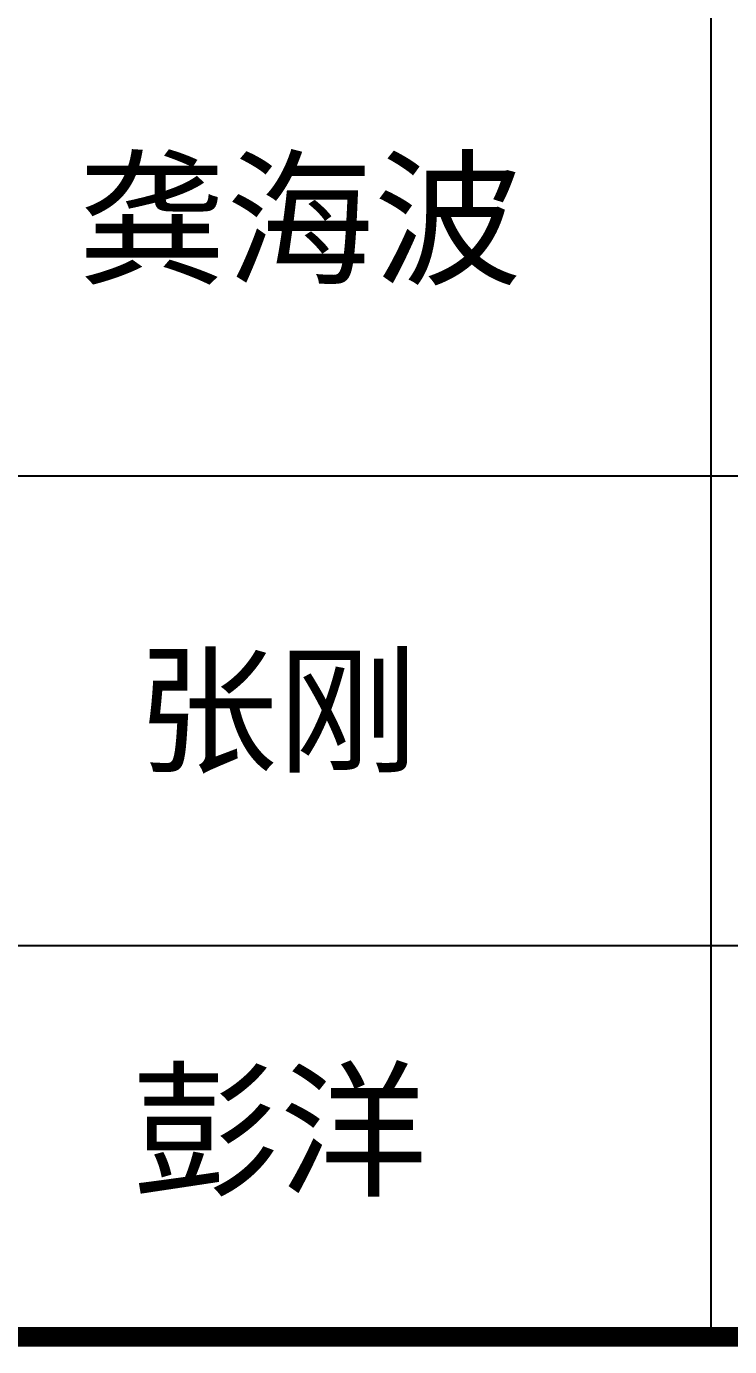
# Model space of a CAD drawing. Extents: x 69728788 to 149766163, y 20718153 to 43663798.
# Drawn here: x 74927227 to 74929018, y 21013467 to 21016828 of the extents above; entities that cross this region are included whole.
import ezdxf

# ---------------------------------------------------------------- set-up
doc = ezdxf.new("R2010")
doc.units = 0
doc.header["$LTSCALE"] = 1000
doc.header["$MEASUREMENT"] = 0
doc.layers.add('图框', color=253, linetype='CONTINUOUS')
doc.styles.add('STYLE-黑体', font='simhei.ttf')

msp = doc.modelspace()

# ---------------------------------------------------------------- linework, layer by layer
at = {"layer": '图框', "color": 0}
for p, q in [((74924987.1, 21015683.2), (74930996.3, 21015683.2)), ((74924987.1, 21014488), (74930996.3, 21014488))]:
    msp.add_line(p, q, dxfattribs=at)
msp.add_lwpolyline([(74928971.1, 21013492), (74928971.1, 21019268.8)], dxfattribs=at)
at = {"layer": '图框', "color": 0, "const_width": 50}
msp.add_lwpolyline([(74924987.1, 21013492), (74930996.3, 21013492)], dxfattribs=at)

# ---------------------------------------------------------------- texts
at = {"layer": '图框', "color": 4, "style": 'STYLE-黑体'}
for s, height, p in [('龚海波', 276.09, (74927358.8, 21016199)), ('张刚', 262.94, (74927508, 21014955.5)), ('彭洋', 276.09, (74927494.5, 21013879.1))]:
    msp.add_text(s, height=height, dxfattribs=at).set_placement(p)

doc.saveas('drawing.dxf')
